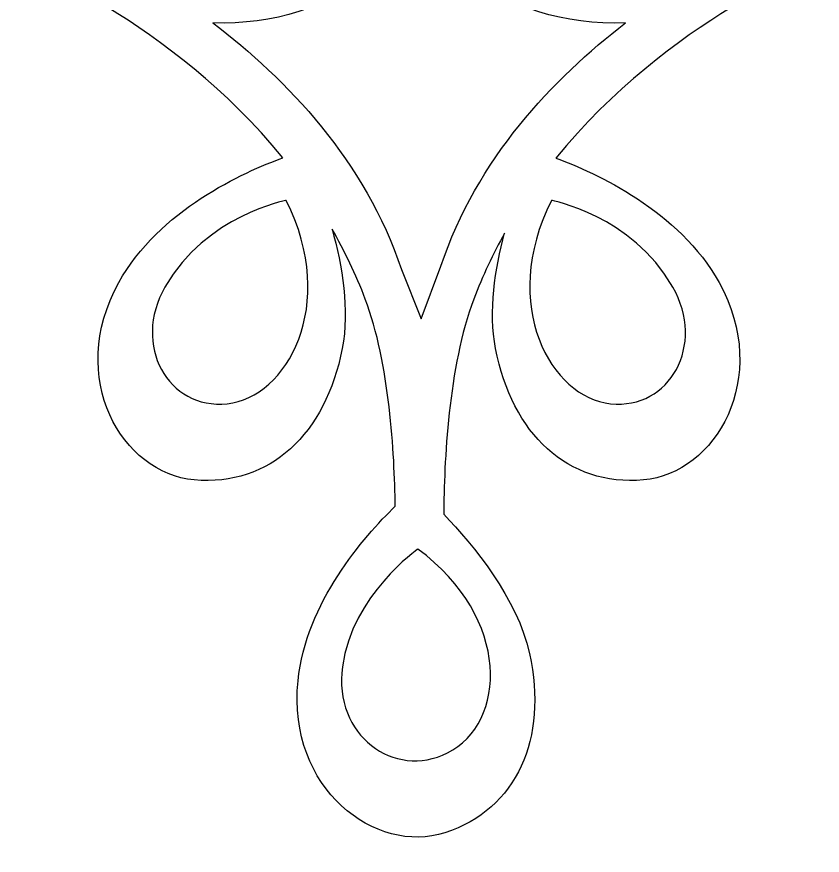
# Model space of a CAD drawing. Header units: centimetres. Extents: x -11.3 to 11.3, y -1 to 1.
# Drawn here: x -7.863 to -7.153, y -1.046 to -0.307 of the extents above; entities that cross this region are included whole.
import ezdxf

# ---------------------------------------------------------------- set-up
doc = ezdxf.new("R2010")
doc.units = ezdxf.units.CM
doc.header["$MEASUREMENT"] = 0
doc.layers.add('Camada 1', color=7, linetype='Continuous')

msp = doc.modelspace()

# ---------------------------------------------------------------- linework, layer by layer
at = {"layer": 'Camada 1'}
for points, knots in [([(-7.38772, -0.43168), (-7.28919, -0.31034), (-7.15301, -0.25748), (-7.15301, -0.25748), (-7.15301, -0.25748), (-7.15301, -0.25748), (-7.17621, -0.22565), (-7.17621, -0.22565), (-7.17621, -0.22565), (-7.17621, -0.22565), (-7.22037, -0.2425), (-7.27641, -0.27791), (-7.27641, -0.27791), (-7.2899, -0.23769), (-7.32353, -0.16372), (-7.39063, -0.15321), (-7.39063, -0.15321), (-7.49466, -0.13694), (-7.49599, -0.23833), (-7.46305, -0.26907), (-7.46305, -0.26907), (-7.43096, -0.29899), (-7.37994, -0.31466), (-7.32631, -0.31267), (-7.32631, -0.31267), (-7.39039, -0.36175), (-7.4576, -0.43245), (-7.48911, -0.52698), (-7.48911, -0.52698), (-7.48911, -0.52698), (-7.50649, -0.57339), (-7.50649, -0.57339), (-7.50649, -0.57339), (-7.50649, -0.57339), (-7.52387, -0.52987), (-7.52387, -0.52987), (-7.52387, -0.52987), (-7.55573, -0.43428), (-7.62473, -0.36244), (-7.69011, -0.31267), (-7.69011, -0.31267), (-7.6369, -0.31434), (-7.58637, -0.29878), (-7.55454, -0.26907), (-7.55454, -0.26907), (-7.52157, -0.23833), (-7.52292, -0.13694), (-7.62698, -0.15321), (-7.62698, -0.15321), (-7.69376, -0.16366), (-7.72739, -0.23703), (-7.74102, -0.27738), (-7.74102, -0.27738), (-7.7964, -0.24251), (-7.83974, -0.22565), (-7.83974, -0.22565), (-7.83974, -0.22565), (-7.83974, -0.22565), (-7.86292, -0.25748), (-7.86292, -0.25748), (-7.86292, -0.25748), (-7.86292, -0.25748), (-7.72698, -0.31029), (-7.62845, -0.43142), (-7.62845, -0.43142), (-7.66263, -0.44393), (-7.73786, -0.47762), (-7.7731, -0.54143), (-7.7731, -0.54143), (-7.81943, -0.62551), (-7.77, -0.70978), (-7.70645, -0.71531), (-7.70645, -0.71531), (-7.6398, -0.7211), (-7.59054, -0.67475), (-7.57606, -0.5994), (-7.57606, -0.5994), (-7.5695, -0.56535), (-7.57601, -0.52664), (-7.58506, -0.49439), (-7.58506, -0.49439), (-7.574, -0.51368), (-7.56405, -0.53402), (-7.55574, -0.55593), (-7.55574, -0.55593), (-7.53436, -0.61231), (-7.52997, -0.69201), (-7.52936, -0.73844), (-7.52936, -0.73844), (-7.55719, -0.76545), (-7.60799, -0.8234), (-7.61501, -0.89224), (-7.61501, -0.89224), (-7.62472, -0.98773), (-7.54619, -1.04594), (-7.48552, -1.02609), (-7.48552, -1.02609), (-7.42194, -1.00532), (-7.39479, -0.9433), (-7.41101, -0.86832), (-7.41101, -0.86832), (-7.42151, -0.81969), (-7.46049, -0.77273), (-7.48658, -0.74558), (-7.48658, -0.74558), (-7.48634, -0.70063), (-7.48266, -0.61535), (-7.46012, -0.55593), (-7.46012, -0.55593), (-7.45237, -0.53542), (-7.44313, -0.51608), (-7.43292, -0.49791), (-7.43292, -0.49791), (-7.44144, -0.52942), (-7.44721, -0.5666), (-7.44091, -0.5994), (-7.44091, -0.5994), (-7.42646, -0.67475), (-7.37715, -0.72111), (-7.31055, -0.71531), (-7.31055, -0.71531), (-7.247, -0.70978), (-7.19755, -0.62548), (-7.24387, -0.54143), (-7.24387, -0.54143), (-7.27882, -0.47814), (-7.35314, -0.44451), (-7.38772, -0.43168)], [0, 0, 0, 0, 0.030303, 0.030303, 0.030303, 0.030303, 0.060606, 0.060606, 0.060606, 0.060606, 0.090909, 0.090909, 0.090909, 0.090909, 0.121212, 0.121212, 0.121212, 0.121212, 0.151515, 0.151515, 0.151515, 0.151515, 0.181818, 0.181818, 0.181818, 0.181818, 0.212121, 0.212121, 0.212121, 0.212121, 0.242424, 0.242424, 0.242424, 0.242424, 0.272727, 0.272727, 0.272727, 0.272727, 0.30303, 0.30303, 0.30303, 0.30303, 0.333333, 0.333333, 0.333333, 0.333333, 0.363636, 0.363636, 0.363636, 0.363636, 0.393939, 0.393939, 0.393939, 0.393939, 0.424242, 0.424242, 0.424242, 0.424242, 0.454545, 0.454545, 0.454545, 0.454545, 0.484848, 0.484848, 0.484848, 0.484848, 0.515152, 0.515152, 0.515152, 0.515152, 0.545455, 0.545455, 0.545455, 0.545455, 0.575758, 0.575758, 0.575758, 0.575758, 0.606061, 0.606061, 0.606061, 0.606061, 0.636364, 0.636364, 0.636364, 0.636364, 0.666667, 0.666667, 0.666667, 0.666667, 0.69697, 0.69697, 0.69697, 0.69697, 0.727273, 0.727273, 0.727273, 0.727273, 0.757576, 0.757576, 0.757576, 0.757576, 0.787879, 0.787879, 0.787879, 0.787879, 0.818182, 0.818182, 0.818182, 0.818182, 0.848485, 0.848485, 0.848485, 0.848485, 0.878788, 0.878788, 0.878788, 0.878788, 0.909091, 0.909091, 0.909091, 0.909091, 0.939394, 0.939394, 0.939394, 0.939394, 1, 1, 1, 1]), ([(-7.67741, -0.64816), (-7.72977, -0.65348), (-7.76155, -0.59654), (-7.73228, -0.54532), (-7.73228, -0.54532), (-7.69601, -0.48193), (-7.62534, -0.46904), (-7.62534, -0.46904), (-7.62534, -0.46904), (-7.57896, -0.5617), (-7.62534, -0.6429), (-7.67741, -0.64816)], [0, 0, 0, 0, 0.25, 0.25, 0.25, 0.25, 0.5, 0.5, 0.5, 0.5, 1, 1, 1, 1]), ([(-7.33959, -0.64816), (-7.39169, -0.64289), (-7.43804, -0.56169), (-7.39169, -0.46904), (-7.39169, -0.46904), (-7.39169, -0.46904), (-7.32099, -0.4819), (-7.28475, -0.54532), (-7.28475, -0.54532), (-7.25548, -0.59654), (-7.28726, -0.65348), (-7.33959, -0.64816)], [0, 0, 0, 0, 0.25, 0.25, 0.25, 0.25, 0.5, 0.5, 0.5, 0.5, 1, 1, 1, 1]), ([(-7.48334, -0.95585), (-7.53038, -0.97932), (-7.58412, -0.94013), (-7.57594, -0.87984), (-7.57594, -0.87984), (-7.56737, -0.81674), (-7.50942, -0.77618), (-7.50942, -0.77618), (-7.50942, -0.77618), (-7.42654, -0.83713), (-7.43119, -0.92973), (-7.48334, -0.95585)], [0, 0, 0, 0, 0.25, 0.25, 0.25, 0.25, 0.5, 0.5, 0.5, 0.5, 1, 1, 1, 1])]:
    msp.add_open_spline(points, degree=3, knots=knots, dxfattribs=at)

doc.saveas('drawing.dxf')
